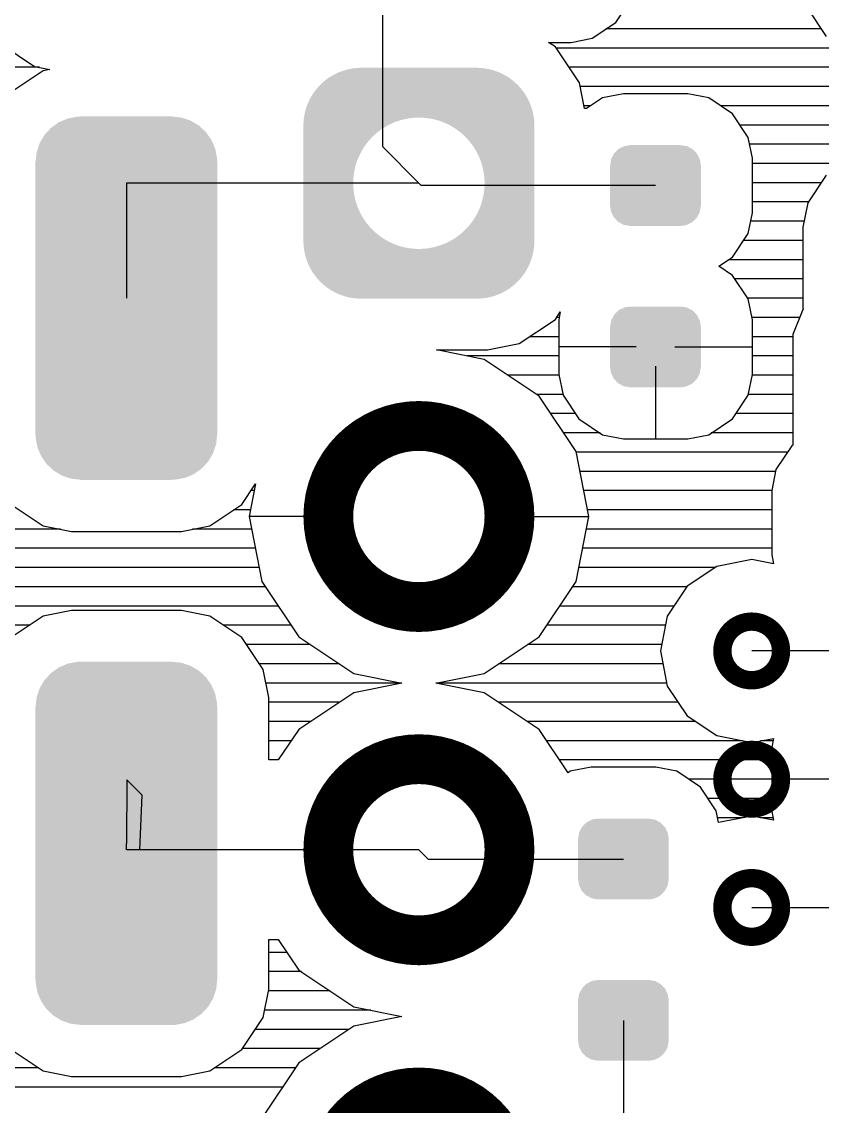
# Model space of a CAD drawing. Extents: x 295 to 953, y 10 to 290.
# Drawn here: x 641.24 to 657.1, y 137.18 to 158.66 of the extents above; entities that cross this region are included whole.
import ezdxf

# ---------------------------------------------------------------- set-up
doc = ezdxf.new("R2010")
doc.units = 0
doc.header["$LTSCALE"] = 5
doc.header["$MEASUREMENT"] = 0
doc.layers.get('0').update_dxf_attribs({"linetype": 'CONTINUOUS', "lineweight": 25})

msp = doc.modelspace()

# ---------------------------------------------------------------- linework, layer by layer
for p, q in [((648.387, 160.17), (648.387, 156.187)), ((653.005, 158.646), (653.32, 159.113)), ((656.81, 158.915), (657.175, 158.367)), ((652.537, 158.336), (653.005, 158.646)), ((657.079, 158.519), (652.812, 158.519)), ((652.126, 158.25), (652.537, 158.336)), ((640.833, 158.219), (641.499, 157.772)), ((651.811, 158.163), (651.674, 158.25)), ((651.674, 158.25), (652.126, 158.25)), ((652.288, 157.447), (651.811, 158.163)), ((657.521, 158.138), (651.826, 158.138)), ((641.595, 157.757), (633.828, 157.757)), ((641.671, 157.686), (641.036, 157.264)), ((641.499, 157.772), (641.803, 157.711)), ((641.803, 157.711), (641.671, 157.686)), ((663.261, 157.757), (652.08, 157.757)), ((652.385, 156.939), (652.288, 157.447)), ((663.007, 157.376), (652.304, 157.376)), ((653.157, 157.234), (652.741, 157.152)), ((654.432, 157.234), (653.157, 157.234)), ((654.849, 157.152), (654.432, 157.234)), ((652.741, 157.152), (652.426, 156.939)), ((655.316, 156.838), (654.849, 157.152)), ((652.507, 156.995), (652.375, 156.995)), ((652.426, 156.939), (652.385, 156.939)), ((662.758, 156.995), (655.082, 156.995)), ((655.626, 156.37), (655.316, 156.838)), ((662.682, 156.614), (655.469, 156.614)), ((655.712, 155.959), (655.626, 156.37)), ((648.387, 156.187), (649.108, 155.461)), ((662.621, 156.233), (655.656, 156.233)), ((655.712, 154.877), (655.712, 155.959)), ((657.521, 155.852), (655.712, 155.852)), ((657.175, 155.618), (656.81, 155.07)), ((649.108, 155.461), (643.317, 155.461)), ((643.317, 155.461), (643.317, 153.185)), ((649.154, 155.415), (649.108, 155.461)), ((653.792, 155.415), (649.154, 155.415)), ((657.079, 155.471), (655.712, 155.471)), ((656.82, 155.09), (655.712, 155.09)), ((656.81, 155.07), (656.713, 154.592)), ((655.626, 154.465), (655.712, 154.877)), ((656.739, 154.709), (655.677, 154.709)), ((655.316, 153.998), (655.626, 154.465)), ((656.713, 154.592), (656.713, 152.997)), ((656.713, 154.328), (655.535, 154.328)), ((655.047, 153.82), (655.316, 153.998)), ((655.316, 153.637), (655.047, 153.82)), ((656.713, 153.947), (655.24, 153.947)), ((655.626, 153.17), (655.316, 153.637)), ((656.713, 153.566), (655.367, 153.566)), ((656.713, 153.185), (655.621, 153.185)), ((655.712, 152.758), (655.626, 153.17)), ((656.718, 152.972), (656.515, 152.469)), ((656.713, 152.997), (656.718, 152.972)), ((651.095, 152.286), (651.811, 152.763)), ((651.811, 152.763), (651.907, 152.916)), ((651.887, 152.804), (651.836, 152.804)), ((651.907, 152.916), (651.877, 152.758)), ((651.877, 152.758), (651.877, 151.676)), ((656.652, 152.804), (655.702, 152.804)), ((655.712, 151.676), (655.712, 152.758)), ((650.465, 152.159), (651.095, 152.286)), ((651.877, 152.423), (651.298, 152.423)), ((656.515, 152.423), (655.712, 152.423)), ((656.515, 152.469), (656.515, 150.274)), ((650.399, 151.971), (649.454, 152.159)), ((649.454, 152.159), (650.465, 152.159)), ((653.411, 152.22), (651.877, 152.22)), ((654.173, 152.22), (655.712, 152.22)), ((651.877, 152.042), (650.063, 152.042)), ((651.491, 151.244), (650.399, 151.971)), ((656.515, 152.042), (655.712, 152.042)), ((651.882, 151.661), (650.866, 151.661)), ((651.877, 151.676), (651.963, 151.265)), ((653.792, 151.839), (653.792, 150.401)), ((655.626, 151.265), (655.712, 151.676)), ((656.515, 151.661), (655.707, 151.661)), ((651.958, 151.28), (651.44, 151.28)), ((652.222, 150.152), (651.491, 151.244)), ((651.963, 151.265), (652.273, 150.797)), ((655.316, 150.797), (655.626, 151.265)), ((656.515, 151.28), (655.631, 151.28)), ((652.207, 150.899), (651.719, 150.899)), ((652.273, 150.797), (652.741, 150.482)), ((654.849, 150.482), (655.316, 150.797)), ((656.515, 150.899), (655.382, 150.899)), ((652.695, 150.518), (651.979, 150.518)), ((652.741, 150.482), (653.157, 150.401)), ((653.157, 150.401), (654.432, 150.401)), ((654.432, 150.401), (654.849, 150.482)), ((656.515, 150.518), (654.894, 150.518)), ((652.476, 148.862), (652.222, 150.152)), ((656.408, 150.137), (652.222, 150.137)), ((656.49, 150.259), (656.175, 149.792)), ((656.515, 150.274), (656.49, 150.259)), ((656.17, 149.756), (652.299, 149.756)), ((656.175, 149.792), (656.093, 149.375)), ((645.603, 149.101), (645.872, 149.507)), ((645.872, 149.507), (645.745, 148.862)), ((645.842, 149.375), (645.781, 149.375)), ((656.093, 149.375), (652.375, 149.375)), ((656.093, 149.375), (656.093, 148.1)), ((641.036, 149.101), (641.671, 148.679)), ((644.968, 148.679), (645.603, 149.101)), ((645.771, 148.994), (645.436, 148.994)), ((647.808, 148.862), (645.745, 148.862)), ((645.745, 148.862), (645.999, 147.572)), ((650.409, 148.862), (652.476, 148.862)), ((652.222, 147.572), (652.476, 148.862)), ((656.093, 148.994), (652.451, 148.994)), ((641.671, 148.679), (642.23, 148.567)), ((644.409, 148.567), (644.968, 148.679)), ((642.012, 148.613), (633.828, 148.613)), ((642.23, 148.567), (644.409, 148.567)), ((645.791, 148.613), (644.628, 148.613)), ((656.093, 148.613), (652.426, 148.613)), ((645.867, 148.232), (625.857, 148.232)), ((656.093, 148.232), (652.349, 148.232)), ((655.697, 148.008), (655.006, 147.871)), ((656.129, 147.927), (655.697, 148.008)), ((656.093, 148.1), (656.129, 147.927)), ((645.944, 147.851), (625.857, 147.851)), ((654.971, 147.851), (652.273, 147.851)), ((655.006, 147.871), (654.417, 147.48)), ((645.999, 147.572), (646.731, 146.479)), ((651.491, 146.479), (652.222, 147.572)), ((646.071, 147.47), (625.857, 147.47)), ((654.412, 147.47), (652.151, 147.47)), ((654.417, 147.48), (654.026, 146.891)), ((646.325, 147.089), (625.857, 147.089)), ((642.23, 147.003), (641.671, 146.891)), ((644.409, 147.003), (642.23, 147.003)), ((644.968, 146.891), (644.409, 147.003)), ((654.153, 147.089), (651.892, 147.089)), ((641.392, 146.708), (634.447, 146.708)), ((641.671, 146.891), (641.036, 146.469)), ((645.603, 146.469), (644.968, 146.891)), ((646.579, 146.708), (645.248, 146.708)), ((653.99, 146.708), (651.638, 146.708)), ((654.026, 146.891), (653.889, 146.2)), ((646.731, 146.479), (647.823, 145.753)), ((650.399, 145.753), (651.491, 146.479)), ((646.025, 145.834), (645.603, 146.469)), ((646.965, 146.327), (645.7, 146.327)), ((653.914, 146.327), (651.257, 146.327)), ((653.889, 146.2), (654.026, 145.504)), ((657.912, 146.2), (655.697, 146.2)), ((647.534, 145.946), (645.954, 145.946)), ((646.137, 145.275), (646.025, 145.834)), ((653.939, 145.946), (650.683, 145.946)), ((647.823, 145.753), (648.773, 145.565)), ((649.444, 145.565), (650.399, 145.753)), ((648.773, 145.565), (646.081, 145.565)), ((648.773, 145.565), (647.823, 145.372)), ((654.016, 145.565), (649.444, 145.565)), ((650.399, 145.372), (649.444, 145.565)), ((654.026, 145.504), (654.417, 144.915)), ((646.137, 144.041), (646.137, 145.275)), ((647.823, 145.372), (646.731, 144.646)), ((651.491, 144.646), (650.399, 145.372)), ((647.534, 145.184), (646.137, 145.184)), ((654.239, 145.184), (650.683, 145.184)), ((646.965, 144.803), (646.137, 144.803)), ((654.59, 144.803), (651.257, 144.803)), ((654.417, 144.915), (655.006, 144.524)), ((646.731, 144.646), (646.325, 144.041)), ((652.065, 143.787), (651.491, 144.646)), ((646.579, 144.422), (646.137, 144.422)), ((655.524, 144.422), (651.638, 144.422)), ((655.006, 144.524), (655.697, 144.386)), ((655.697, 144.386), (656.129, 144.468)), ((656.119, 144.422), (655.875, 144.422)), ((656.129, 144.468), (656.093, 144.295)), ((656.093, 144.295), (656.093, 143.02)), ((646.325, 144.041), (646.137, 144.041)), ((656.093, 144.041), (651.892, 144.041)), ((652.522, 143.899), (652.106, 143.817)), ((653.797, 143.899), (652.522, 143.899)), ((654.214, 143.817), (653.797, 143.899)), ((652.106, 143.817), (652.065, 143.787)), ((654.681, 143.503), (654.214, 143.817)), ((643.327, 143.65), (643.317, 142.39)), ((643.632, 143.345), (643.327, 143.65)), ((656.093, 143.66), (654.447, 143.66)), ((654.991, 143.035), (654.681, 143.503)), ((657.912, 143.66), (655.697, 143.66)), ((657.531, 143.66), (656.093, 143.66)), ((643.581, 142.263), (643.632, 143.345)), ((656.093, 143.279), (654.834, 143.279)), ((655.042, 142.801), (654.991, 143.035)), ((655.524, 142.898), (655.021, 142.898)), ((655.697, 142.928), (655.042, 142.801)), ((656.129, 142.847), (655.697, 142.928)), ((656.119, 142.898), (655.875, 142.898)), ((656.093, 143.02), (656.129, 142.847)), ((643.317, 142.263), (643.317, 142.39)), ((643.581, 142.263), (643.317, 142.263)), ((649.108, 142.263), (643.581, 142.263)), ((649.108, 142.263), (649.291, 142.08)), ((649.291, 142.08), (653.157, 142.08)), ((655.697, 141.12), (657.912, 141.12)), ((646.137, 139.499), (646.137, 140.485)), ((646.137, 140.485), (646.325, 140.485)), ((646.325, 140.485), (646.731, 139.88)), ((646.497, 140.231), (646.137, 140.231)), ((646.782, 139.85), (646.137, 139.85)), ((646.731, 139.88), (647.823, 139.154)), ((646.025, 138.941), (646.137, 139.499)), ((647.351, 139.469), (646.131, 139.469)), ((648.158, 139.088), (646.055, 139.088)), ((647.823, 139.154), (648.773, 138.961)), ((648.773, 138.961), (647.823, 138.773)), ((645.603, 138.306), (646.025, 138.941)), ((647.823, 138.773), (646.731, 138.042)), ((653.157, 138.885), (653.157, 135.73)), ((647.716, 138.707), (645.867, 138.707)), ((647.147, 138.326), (645.613, 138.326)), ((641.036, 138.306), (641.671, 137.884)), ((644.968, 137.884), (645.603, 138.306)), ((641.585, 137.945), (634.254, 137.945)), ((641.671, 137.884), (642.23, 137.772)), ((644.409, 137.772), (644.968, 137.884)), ((646.66, 137.945), (645.055, 137.945)), ((646.731, 138.042), (645.999, 136.949)), ((642.23, 137.772), (644.409, 137.772)), ((646.406, 137.564), (625.852, 137.564))]:
    msp.add_line(p, q)
for points, const_width in [([(650.902, 148.862, -1), (647.315, 148.862, -1)], 0.986), ([(656.278, 146.2, -1), (655.117, 146.2, -1)], 0.363), ([(650.902, 142.263, -1), (647.315, 142.263, -1)], 0.986), ([(656.278, 143.66, -1), (655.117, 143.66, -1)], 0.363), ([(656.278, 141.12, -1), (655.117, 141.12, -1)], 0.363), ([(650.902, 135.664, -1), (647.315, 135.664, -1)], 0.986)]:
    msp.add_lwpolyline(points, format="xyb", close=True, dxfattribs=dict(const_width=const_width))
for points in [[(650.735, 157.639), (650.715, 157.649), (647.481, 157.639), (647.503, 157.649)], [(650.715, 157.649), (650.672, 157.666), (647.503, 157.649), (647.543, 157.666)], [(650.672, 157.666), (650.652, 157.674), (647.543, 157.666), (647.566, 157.674)], [(650.652, 157.674), (650.608, 157.689), (647.566, 157.674), (647.607, 157.689)], [(650.608, 157.689), (650.587, 157.696), (647.607, 157.689), (647.631, 157.696)], [(650.587, 157.696), (650.542, 157.709), (647.631, 157.696), (647.673, 157.709)], [(650.542, 157.709), (650.521, 157.714), (647.673, 157.709), (647.697, 157.714)], [(650.521, 157.714), (650.475, 157.724), (647.697, 157.714), (647.739, 157.724)], [(650.475, 157.724), (650.455, 157.729), (647.739, 157.724), (647.765, 157.729)], [(650.455, 157.729), (650.407, 157.736), (647.765, 157.729), (647.806, 157.736)], [(650.407, 157.736), (650.387, 157.739), (647.806, 157.736), (647.834, 157.739)], [(650.387, 157.739), (650.338, 157.743), (647.834, 157.739), (647.874, 157.743)], [(650.338, 157.743), (650.319, 157.745), (647.874, 157.743), (647.906, 157.745)], [(650.319, 157.745), (650.259, 157.747), (647.906, 157.745), (647.942, 157.747)], [(650.259, 157.747), (650.251, 157.747), (647.942, 157.747), (647.965, 157.747)], [(651.051, 157.42), (651.018, 157.451), (647.166, 157.42), (647.198, 157.451)], [(651.018, 157.451), (651.001, 157.466), (647.198, 157.451), (647.216, 157.466)], [(651.001, 157.466), (650.966, 157.495), (647.216, 157.466), (647.25, 157.495)], [(650.966, 157.495), (650.948, 157.51), (647.25, 157.495), (647.269, 157.51)], [(650.948, 157.51), (650.912, 157.536), (647.269, 157.51), (647.304, 157.536)], [(650.912, 157.536), (650.893, 157.55), (647.304, 157.536), (647.324, 157.55)], [(650.893, 157.55), (650.855, 157.574), (647.324, 157.55), (647.361, 157.574)], [(650.855, 157.574), (650.836, 157.586), (647.361, 157.574), (647.382, 157.586)], [(650.836, 157.586), (650.796, 157.608), (647.382, 157.586), (647.42, 157.608)], [(650.796, 157.608), (650.776, 157.619), (647.42, 157.608), (647.442, 157.619)], [(650.776, 157.619), (650.735, 157.639), (647.442, 157.619), (647.481, 157.639)], [(651.222, 157.208), (651.197, 157.246), (646.996, 157.208), (647.02, 157.246)], [(651.197, 157.246), (651.184, 157.265), (647.02, 157.246), (647.033, 157.265)], [(651.184, 157.265), (651.157, 157.301), (647.033, 157.265), (647.06, 157.301)], [(651.157, 157.301), (651.143, 157.319), (647.06, 157.301), (647.075, 157.319)], [(651.143, 157.319), (651.113, 157.354), (647.075, 157.319), (647.103, 157.354)], [(651.113, 157.354), (651.099, 157.371), (647.103, 157.354), (647.119, 157.371)], [(651.099, 157.371), (651.067, 157.404), (647.119, 157.371), (647.149, 157.404)], [(651.067, 157.404), (651.051, 157.42), (647.149, 157.404), (647.166, 157.42)], [(651.337, 156.962), (651.321, 157.004), (646.88, 156.962), (646.895, 157.004)], [(651.321, 157.004), (651.314, 157.026), (646.895, 157.004), (646.904, 157.026)], [(651.314, 157.026), (651.296, 157.067), (646.904, 157.026), (646.92, 157.067)], [(651.296, 157.067), (651.287, 157.088), (646.92, 157.067), (646.931, 157.088)], [(651.287, 157.088), (651.266, 157.129), (646.931, 157.088), (646.95, 157.129)], [(651.266, 157.129), (651.256, 157.149), (646.95, 157.129), (646.961, 157.149)], [(651.256, 157.149), (651.233, 157.188), (646.961, 157.149), (646.983, 157.188)], [(651.233, 157.188), (651.222, 157.208), (646.983, 157.188), (646.996, 157.208)], [(644.219, 156.781), (644.219, 156.784), (642.415, 156.781), (642.415, 156.784)], [(651.383, 156.763), (651.376, 156.807), (646.834, 156.763), (646.841, 156.807)], [(651.376, 156.807), (651.372, 156.83), (646.841, 156.807), (646.845, 156.83)], [(651.372, 156.83), (651.362, 156.874), (646.845, 156.83), (646.855, 156.874)], [(651.362, 156.874), (651.356, 156.896), (646.855, 156.874), (646.861, 156.896)], [(651.356, 156.896), (651.343, 156.94), (646.861, 156.896), (646.873, 156.94)], [(651.343, 156.94), (651.337, 156.962), (646.873, 156.94), (646.88, 156.962)], [(644.8, 156.56), (644.754, 156.603), (641.827, 156.56), (641.888, 156.603)], [(644.754, 156.603), (644.642, 156.67), (641.888, 156.603), (641.984, 156.67)], [(644.642, 156.67), (644.59, 156.7), (641.984, 156.67), (642.057, 156.7)], [(644.59, 156.7), (644.46, 156.744), (642.057, 156.7), (642.159, 156.744)], [(644.46, 156.744), (644.409, 156.761), (642.159, 156.744), (642.251, 156.761)], [(644.409, 156.761), (644.244, 156.779), (642.251, 156.761), (642.347, 156.779)], [(644.244, 156.779), (644.219, 156.781), (642.347, 156.779), (642.415, 156.781)], [(648.489, 156.604), (648.54, 156.63), (646.822, 156.604), (646.823, 156.63)], [(648.475, 156.597), (648.489, 156.604), (646.822, 156.597), (646.822, 156.604)], [(648.413, 156.56), (648.475, 156.597), (646.822, 156.56), (646.822, 156.597)], [(648.54, 156.63), (648.606, 156.66), (646.823, 156.63), (646.824, 156.66)], [(648.636, 156.672), (648.674, 156.686), (646.824, 156.672), (646.826, 156.686)], [(648.606, 156.66), (648.636, 156.672), (646.824, 156.66), (646.824, 156.672)], [(648.674, 156.686), (648.743, 156.709), (646.826, 156.686), (646.828, 156.709)], [(648.743, 156.709), (648.813, 156.727), (646.828, 156.709), (646.829, 156.727)], [(648.813, 156.727), (648.874, 156.74), (646.829, 156.727), (646.83, 156.74)], [(648.874, 156.74), (648.884, 156.742), (646.83, 156.74), (646.831, 156.742)], [(648.884, 156.742), (648.956, 156.752), (646.831, 156.742), (646.832, 156.752)], [(648.956, 156.752), (649.029, 156.759), (646.832, 156.752), (646.833, 156.759)], [(649.029, 156.759), (649.101, 156.761), (646.833, 156.759), (646.834, 156.761)], [(651.383, 156.761), (651.383, 156.763), (646.834, 156.761), (646.834, 156.763)], [(651.384, 156.76), (651.383, 156.761), (649.174, 156.76), (649.101, 156.761)], [(651.384, 156.754), (651.384, 156.76), (649.246, 156.754), (649.174, 156.76)], [(651.385, 156.744), (651.384, 156.754), (649.318, 156.744), (649.246, 156.754)], [(651.387, 156.731), (651.385, 156.744), (649.39, 156.731), (649.318, 156.744)], [(651.389, 156.713), (651.387, 156.731), (649.46, 156.713), (649.39, 156.731)], [(651.391, 156.695), (651.389, 156.713), (649.517, 156.695), (649.46, 156.713)], [(651.391, 156.691), (651.391, 156.695), (649.53, 156.691), (649.517, 156.695)], [(651.392, 156.666), (651.391, 156.691), (649.598, 156.666), (649.53, 156.691)], [(651.394, 156.636), (651.392, 156.666), (649.664, 156.636), (649.598, 156.666)], [(651.394, 156.627), (651.394, 156.636), (649.683, 156.627), (649.664, 156.636)], [(651.394, 156.604), (651.394, 156.627), (649.729, 156.604), (649.683, 156.627)], [(651.394, 156.567), (651.394, 156.604), (649.792, 156.567), (649.729, 156.604)], [(651.394, 156.527), (651.394, 156.567), (649.853, 156.527), (649.792, 156.567)], [(645.003, 156.317), (644.931, 156.42), (641.636, 156.317), (641.697, 156.42)], [(644.931, 156.42), (644.894, 156.473), (641.697, 156.42), (641.747, 156.473)], [(644.894, 156.473), (644.8, 156.56), (641.747, 156.473), (641.827, 156.56)], [(648.352, 156.519), (648.413, 156.56), (646.822, 156.519), (646.822, 156.56)], [(648.294, 156.475), (648.352, 156.519), (646.822, 156.475), (646.822, 156.519)], [(648.239, 156.428), (648.294, 156.475), (646.822, 156.428), (646.822, 156.475)], [(648.186, 156.378), (648.239, 156.428), (646.822, 156.378), (646.822, 156.428)], [(648.136, 156.325), (648.186, 156.378), (646.822, 156.325), (646.822, 156.378)], [(651.394, 156.484), (651.394, 156.527), (649.911, 156.484), (649.853, 156.527)], [(651.394, 156.437), (651.394, 156.484), (649.967, 156.437), (649.911, 156.484)], [(651.394, 156.388), (651.394, 156.437), (650.02, 156.388), (649.967, 156.437)], [(651.394, 156.336), (651.394, 156.388), (650.071, 156.336), (650.02, 156.388)], [(645.09, 156.075), (645.077, 156.141), (641.54, 156.075), (641.562, 156.141)], [(645.077, 156.141), (645.029, 156.256), (641.562, 156.141), (641.6, 156.256)], [(645.029, 156.256), (645.003, 156.317), (641.6, 156.256), (641.636, 156.317)], [(648.09, 156.269), (648.136, 156.325), (646.822, 156.269), (646.822, 156.325)], [(648.046, 156.211), (648.09, 156.269), (646.822, 156.211), (646.822, 156.269)], [(648.006, 156.151), (648.046, 156.211), (646.822, 156.151), (646.822, 156.211)], [(647.969, 156.088), (648.006, 156.151), (646.822, 156.088), (646.822, 156.151)], [(651.394, 156.28), (651.394, 156.336), (650.118, 156.28), (650.071, 156.336)], [(651.394, 156.223), (651.394, 156.28), (650.162, 156.223), (650.118, 156.28)], [(651.394, 156.163), (651.394, 156.223), (650.203, 156.163), (650.162, 156.223)], [(651.394, 156.1), (651.394, 156.163), (650.241, 156.1), (650.203, 156.163)], [(654.53, 156.135), (654.515, 156.143), (653.057, 156.135), (653.065, 156.143)], [(654.515, 156.143), (654.418, 156.194), (653.065, 156.143), (653.171, 156.194)], [(654.418, 156.194), (654.393, 156.198), (653.171, 156.194), (653.179, 156.198)], [(654.393, 156.198), (654.292, 156.215), (653.179, 156.198), (653.292, 156.215)], [(645.115, 155.885), (645.113, 155.953), (641.519, 155.885), (641.526, 155.953)], [(645.113, 155.953), (645.09, 156.075), (641.526, 155.953), (641.54, 156.075)], [(647.936, 156.023), (647.969, 156.088), (646.822, 156.023), (646.822, 156.088)], [(647.906, 155.957), (647.936, 156.023), (646.822, 155.957), (646.822, 156.023)], [(647.88, 155.889), (647.906, 155.957), (646.822, 155.889), (646.822, 155.957)], [(651.394, 156.036), (651.394, 156.1), (650.275, 156.036), (650.241, 156.1)], [(651.394, 155.97), (651.394, 156.036), (650.305, 155.97), (650.275, 156.036)], [(651.394, 155.902), (651.394, 155.97), (650.332, 155.902), (650.305, 155.97)], [(654.689, 155.816), (654.673, 155.929), (652.895, 155.816), (652.914, 155.929)], [(654.673, 155.929), (654.666, 155.942), (652.914, 155.929), (652.916, 155.942)], [(654.666, 155.942), (654.618, 156.043), (652.916, 155.942), (652.969, 156.043)], [(654.618, 156.043), (654.607, 156.054), (652.969, 156.043), (652.974, 156.054)], [(654.607, 156.054), (654.53, 156.135), (652.974, 156.054), (653.057, 156.135)], [(645.118, 150.485), (645.118, 155.885), (641.516, 150.485), (641.516, 155.885)], [(647.858, 155.82), (647.88, 155.889), (646.822, 155.82), (646.822, 155.889)], [(647.84, 155.749), (647.858, 155.82), (646.822, 155.749), (646.822, 155.82)], [(647.826, 155.678), (647.84, 155.749), (646.822, 155.678), (646.822, 155.749)], [(651.394, 155.833), (651.394, 155.902), (650.354, 155.833), (650.332, 155.902)], [(651.394, 155.763), (651.394, 155.833), (650.373, 155.763), (650.354, 155.833)], [(651.394, 155.692), (651.394, 155.763), (650.388, 155.692), (650.373, 155.763)], [(654.691, 155.014), (654.691, 155.816), (652.893, 155.014), (652.893, 155.816)], [(647.816, 155.606), (647.826, 155.678), (646.822, 155.606), (646.822, 155.678)], [(647.81, 155.534), (647.816, 155.606), (646.822, 155.534), (646.822, 155.606)], [(647.808, 155.461), (647.81, 155.534), (646.822, 155.461), (646.822, 155.534)], [(651.394, 155.62), (651.394, 155.692), (650.399, 155.62), (650.388, 155.692)], [(651.394, 155.548), (651.394, 155.62), (650.406, 155.548), (650.399, 155.62)], [(651.394, 155.475), (651.394, 155.548), (650.409, 155.475), (650.406, 155.548)], [(647.808, 155.447), (647.808, 155.461), (646.822, 155.447), (646.822, 155.461)], [(647.811, 155.374), (647.808, 155.447), (646.822, 155.374), (646.822, 155.447)], [(647.818, 155.302), (647.811, 155.374), (646.822, 155.302), (646.822, 155.374)], [(647.829, 155.23), (647.818, 155.302), (646.822, 155.23), (646.822, 155.302)], [(651.394, 155.244), (651.394, 155.316), (650.391, 155.244), (650.401, 155.316)], [(651.394, 155.316), (651.394, 155.388), (650.401, 155.316), (650.407, 155.388)], [(651.394, 155.388), (651.394, 155.461), (650.407, 155.388), (650.409, 155.461)], [(651.394, 155.461), (651.394, 155.475), (650.409, 155.461), (650.409, 155.475)], [(647.844, 155.159), (647.829, 155.23), (646.822, 155.159), (646.822, 155.23)], [(647.862, 155.088), (647.844, 155.159), (646.822, 155.088), (646.822, 155.159)], [(647.885, 155.019), (647.862, 155.088), (646.822, 155.019), (646.822, 155.088)], [(651.394, 155.033), (651.394, 155.102), (650.336, 155.033), (650.358, 155.102)], [(651.394, 155.102), (651.394, 155.172), (650.358, 155.102), (650.376, 155.172)], [(651.394, 155.172), (651.394, 155.244), (650.376, 155.172), (650.391, 155.244)], [(647.912, 154.952), (647.885, 155.019), (646.822, 154.952), (646.822, 155.019)], [(647.942, 154.886), (647.912, 154.952), (646.822, 154.886), (646.822, 154.952)], [(647.976, 154.821), (647.942, 154.886), (646.822, 154.821), (646.822, 154.886)], [(651.394, 154.834), (651.394, 154.898), (650.248, 154.834), (650.281, 154.898)], [(651.394, 154.898), (651.394, 154.965), (650.281, 154.898), (650.311, 154.965)], [(651.394, 154.965), (651.394, 155.033), (650.311, 154.965), (650.336, 155.033)], [(654.671, 154.901), (654.689, 155.014), (652.912, 154.901), (652.895, 155.014)], [(654.669, 154.889), (654.671, 154.901), (652.918, 154.889), (652.912, 154.901)], [(654.616, 154.787), (654.669, 154.889), (652.966, 154.787), (652.918, 154.889)], [(648.014, 154.759), (647.976, 154.821), (646.822, 154.759), (646.822, 154.821)], [(648.054, 154.699), (648.014, 154.759), (646.822, 154.699), (646.822, 154.759)], [(648.099, 154.641), (648.054, 154.699), (646.822, 154.641), (646.822, 154.699)], [(648.146, 154.586), (648.099, 154.641), (646.822, 154.586), (646.822, 154.641)], [(651.394, 154.597), (651.394, 154.652), (650.08, 154.597), (650.127, 154.652)], [(651.394, 154.652), (651.394, 154.711), (650.127, 154.652), (650.171, 154.711)], [(651.394, 154.711), (651.394, 154.771), (650.171, 154.711), (650.211, 154.771)], [(651.394, 154.771), (651.394, 154.834), (650.211, 154.771), (650.248, 154.834)], [(654.61, 154.776), (654.616, 154.787), (652.977, 154.776), (652.966, 154.787)], [(654.527, 154.695), (654.61, 154.776), (653.054, 154.695), (652.977, 154.776)], [(654.519, 154.687), (654.527, 154.695), (653.069, 154.687), (653.054, 154.695)], [(654.413, 154.636), (654.519, 154.687), (653.167, 154.636), (653.069, 154.687)], [(654.405, 154.632), (654.413, 154.636), (653.191, 154.632), (653.167, 154.636)], [(648.196, 154.534), (648.146, 154.586), (646.822, 154.534), (646.822, 154.586)], [(648.25, 154.484), (648.196, 154.534), (646.822, 154.484), (646.822, 154.534)], [(648.306, 154.438), (648.25, 154.484), (646.822, 154.438), (646.822, 154.484)], [(648.364, 154.394), (648.306, 154.438), (646.822, 154.394), (646.822, 154.438)], [(651.394, 154.403), (651.394, 154.447), (649.864, 154.403), (649.922, 154.447)], [(651.394, 154.447), (651.394, 154.494), (649.922, 154.447), (649.978, 154.494)], [(651.394, 154.494), (651.394, 154.544), (649.978, 154.494), (650.03, 154.544)], [(651.394, 154.544), (651.394, 154.597), (650.03, 154.544), (650.08, 154.597)], [(654.292, 154.615), (654.405, 154.632), (653.292, 154.615), (653.191, 154.632)], [(648.425, 154.355), (648.364, 154.394), (646.822, 154.355), (646.822, 154.394)], [(648.488, 154.318), (648.425, 154.355), (646.822, 154.318), (646.822, 154.355)], [(648.534, 154.295), (648.488, 154.318), (646.823, 154.295), (646.822, 154.318)], [(648.552, 154.285), (648.534, 154.295), (646.823, 154.285), (646.823, 154.295)], [(648.619, 154.256), (648.552, 154.285), (646.825, 154.256), (646.823, 154.285)], [(648.687, 154.231), (648.619, 154.256), (646.826, 154.231), (646.825, 154.256)], [(648.7, 154.226), (648.687, 154.231), (646.826, 154.226), (646.826, 154.231)], [(648.756, 154.209), (648.7, 154.226), (646.828, 154.209), (646.826, 154.226)], [(648.827, 154.191), (648.756, 154.209), (646.83, 154.191), (646.828, 154.209)], [(651.387, 154.194), (651.389, 154.213), (649.404, 154.194), (649.474, 154.213)], [(651.389, 154.213), (651.391, 154.235), (649.474, 154.213), (649.543, 154.235)], [(651.391, 154.235), (651.392, 154.25), (649.543, 154.235), (649.581, 154.25)], [(651.392, 154.25), (651.393, 154.261), (649.581, 154.25), (649.611, 154.261)], [(651.393, 154.261), (651.394, 154.291), (649.611, 154.261), (649.677, 154.291)], [(651.394, 154.291), (651.394, 154.318), (649.677, 154.291), (649.728, 154.318)], [(651.394, 154.318), (651.394, 154.325), (649.728, 154.318), (649.742, 154.325)], [(651.394, 154.325), (651.394, 154.362), (649.742, 154.325), (649.804, 154.362)], [(651.394, 154.362), (651.394, 154.403), (649.804, 154.362), (649.864, 154.403)], [(648.898, 154.177), (648.827, 154.191), (646.831, 154.177), (646.83, 154.191)], [(648.97, 154.168), (648.898, 154.177), (646.832, 154.168), (646.831, 154.177)], [(649.043, 154.162), (648.97, 154.168), (646.833, 154.162), (646.832, 154.168)], [(649.116, 154.16), (649.043, 154.162), (646.833, 154.16), (646.833, 154.162)], [(651.383, 154.159), (651.383, 154.16), (646.833, 154.159), (646.833, 154.16)], [(651.376, 154.114), (651.383, 154.159), (646.841, 154.114), (646.833, 154.159)], [(651.371, 154.092), (651.376, 154.114), (646.845, 154.092), (646.841, 154.114)], [(651.362, 154.048), (651.371, 154.092), (646.855, 154.048), (646.845, 154.092)], [(651.356, 154.025), (651.362, 154.048), (646.86, 154.025), (646.855, 154.048)], [(651.344, 153.982), (651.356, 154.025), (646.873, 153.982), (646.86, 154.025)], [(651.383, 154.16), (651.383, 154.163), (649.116, 154.16), (649.188, 154.163)], [(651.383, 154.163), (651.384, 154.169), (649.188, 154.163), (649.261, 154.169)], [(651.384, 154.169), (651.386, 154.18), (649.261, 154.169), (649.332, 154.18)], [(651.386, 154.18), (651.386, 154.182), (649.332, 154.18), (649.342, 154.182)], [(651.386, 154.182), (651.387, 154.194), (649.342, 154.182), (649.404, 154.194)], [(651.336, 153.96), (651.344, 153.982), (646.88, 153.96), (646.873, 153.982)], [(651.322, 153.918), (651.336, 153.96), (646.895, 153.918), (646.88, 153.96)], [(651.313, 153.896), (651.322, 153.918), (646.903, 153.896), (646.895, 153.918)], [(651.296, 153.854), (651.313, 153.896), (646.921, 153.854), (646.903, 153.896)], [(651.286, 153.833), (651.296, 153.854), (646.93, 153.833), (646.921, 153.854)], [(651.267, 153.793), (651.286, 153.833), (646.95, 153.793), (646.93, 153.833)], [(651.255, 153.772), (651.267, 153.793), (646.961, 153.772), (646.95, 153.793)], [(651.234, 153.733), (651.255, 153.772), (646.984, 153.733), (646.961, 153.772)], [(651.221, 153.714), (651.234, 153.733), (646.995, 153.714), (646.984, 153.733)], [(651.197, 153.676), (651.221, 153.714), (647.02, 153.676), (646.995, 153.714)], [(651.183, 153.657), (651.197, 153.676), (647.033, 153.657), (647.02, 153.676)], [(651.157, 153.621), (651.183, 153.657), (647.06, 153.621), (647.033, 153.657)], [(651.142, 153.602), (651.157, 153.621), (647.074, 153.602), (647.06, 153.621)], [(651.114, 153.568), (651.142, 153.602), (647.103, 153.568), (647.074, 153.602)], [(651.098, 153.551), (651.114, 153.568), (647.118, 153.551), (647.103, 153.568)], [(651.068, 153.518), (651.098, 153.551), (647.15, 153.518), (647.118, 153.551)], [(651.051, 153.501), (651.068, 153.518), (647.165, 153.501), (647.15, 153.518)], [(651.019, 153.471), (651.051, 153.501), (647.199, 153.471), (647.165, 153.501)], [(651.001, 153.455), (651.019, 153.471), (647.215, 153.455), (647.199, 153.471)], [(650.967, 153.426), (651.001, 153.455), (647.251, 153.426), (647.215, 153.455)], [(650.948, 153.412), (650.967, 153.426), (647.268, 153.412), (647.251, 153.426)], [(650.912, 153.385), (650.948, 153.412), (647.305, 153.385), (647.268, 153.412)], [(650.892, 153.372), (650.912, 153.385), (647.323, 153.372), (647.305, 153.385)], [(650.856, 153.348), (650.892, 153.372), (647.362, 153.348), (647.323, 153.372)], [(650.835, 153.336), (650.856, 153.348), (647.381, 153.336), (647.362, 153.348)], [(650.797, 153.313), (650.835, 153.336), (647.421, 153.313), (647.381, 153.336)], [(650.775, 153.302), (650.797, 153.313), (647.441, 153.302), (647.421, 153.313)], [(650.736, 153.283), (650.775, 153.302), (647.482, 153.283), (647.441, 153.302)], [(650.714, 153.273), (650.736, 153.283), (647.502, 153.273), (647.482, 153.283)], [(650.673, 153.256), (650.714, 153.273), (647.545, 153.256), (647.502, 153.273)], [(650.65, 153.247), (650.673, 153.256), (647.565, 153.247), (647.545, 153.256)], [(650.609, 153.232), (650.65, 153.247), (647.609, 153.232), (647.565, 153.247)], [(650.586, 153.225), (650.609, 153.232), (647.63, 153.225), (647.609, 153.232)], [(650.544, 153.213), (650.586, 153.225), (647.674, 153.213), (647.63, 153.225)], [(650.519, 153.207), (650.544, 153.213), (647.695, 153.207), (647.674, 153.213)], [(650.478, 153.197), (650.519, 153.207), (647.741, 153.197), (647.695, 153.207)], [(650.452, 153.193), (650.478, 153.197), (647.762, 153.193), (647.741, 153.197)], [(650.41, 153.186), (650.452, 153.193), (647.809, 153.186), (647.762, 153.193)], [(650.383, 153.183), (650.41, 153.186), (647.829, 153.183), (647.809, 153.186)], [(650.343, 153.179), (650.383, 153.183), (647.879, 153.179), (647.829, 153.183)], [(650.31, 153.177), (650.343, 153.179), (647.897, 153.177), (647.879, 153.179)], [(650.275, 153.175), (650.31, 153.177), (647.957, 153.175), (647.897, 153.177)], [(650.251, 153.175), (650.275, 153.175), (647.965, 153.175), (647.957, 153.175)], [(654.607, 152.859), (654.53, 152.94), (652.974, 152.859), (653.057, 152.94)], [(654.53, 152.94), (654.515, 152.948), (653.057, 152.94), (653.065, 152.948)], [(654.515, 152.948), (654.418, 152.999), (653.065, 152.948), (653.171, 152.999)], [(654.418, 152.999), (654.393, 153.003), (653.171, 152.999), (653.179, 153.003)], [(654.393, 153.003), (654.292, 153.02), (653.179, 153.003), (653.292, 153.02)], [(654.689, 152.621), (654.673, 152.734), (652.895, 152.621), (652.914, 152.734)], [(654.673, 152.734), (654.666, 152.746), (652.914, 152.734), (652.916, 152.746)], [(654.666, 152.746), (654.618, 152.848), (652.916, 152.746), (652.969, 152.848)], [(654.618, 152.848), (654.607, 152.859), (652.969, 152.848), (652.974, 152.859)], [(654.691, 151.818), (654.691, 152.621), (652.893, 151.818), (652.893, 152.621)], [(654.671, 151.706), (654.689, 151.818), (652.912, 151.706), (652.895, 151.818)], [(654.669, 151.693), (654.671, 151.706), (652.918, 151.693), (652.912, 151.706)], [(654.616, 151.591), (654.669, 151.693), (652.966, 151.591), (652.918, 151.693)], [(654.61, 151.581), (654.616, 151.591), (652.977, 151.581), (652.966, 151.591)], [(654.527, 151.5), (654.61, 151.581), (653.054, 151.5), (652.977, 151.581)], [(654.519, 151.492), (654.527, 151.5), (653.069, 151.492), (653.054, 151.5)], [(654.413, 151.441), (654.519, 151.492), (653.167, 151.441), (653.069, 151.492)], [(654.405, 151.437), (654.413, 151.441), (653.191, 151.437), (653.167, 151.441)], [(654.292, 151.42), (654.405, 151.437), (653.292, 151.42), (653.191, 151.437)], [(645.108, 150.418), (645.115, 150.485), (641.522, 150.418), (641.519, 150.485)], [(645.095, 150.295), (645.108, 150.418), (641.545, 150.295), (641.522, 150.418)], [(645.073, 150.231), (645.095, 150.295), (641.557, 150.231), (641.545, 150.295)], [(645.034, 150.114), (645.073, 150.231), (641.606, 150.114), (641.557, 150.231)], [(644.999, 150.055), (645.034, 150.114), (641.631, 150.055), (641.606, 150.114)], [(644.937, 149.95), (644.999, 150.055), (641.704, 149.95), (641.631, 150.055)], [(644.889, 149.898), (644.937, 149.95), (641.74, 149.898), (641.704, 149.95)], [(644.807, 149.81), (644.889, 149.898), (641.836, 149.81), (641.74, 149.898)], [(644.748, 149.769), (644.807, 149.81), (641.88, 149.769), (641.836, 149.81)], [(644.651, 149.7), (644.748, 149.769), (641.995, 149.7), (641.88, 149.769)], [(644.581, 149.671), (644.651, 149.7), (642.045, 149.671), (641.995, 149.7)], [(644.475, 149.626), (644.581, 149.671), (642.179, 149.626), (642.045, 149.671)], [(644.392, 149.611), (644.475, 149.626), (642.226, 149.611), (642.179, 149.626)], [(644.287, 149.591), (644.392, 149.611), (642.404, 149.591), (642.226, 149.611)], [(644.257, 149.59), (644.287, 149.591), (642.415, 149.59), (642.404, 149.591)], [(644.219, 149.589), (644.257, 149.59), (642.415, 149.589), (642.415, 149.59)], [(644.219, 149.586), (644.219, 149.589), (642.415, 149.586), (642.415, 149.589)], [(644.754, 145.808), (644.642, 145.875), (641.888, 145.808), (641.984, 145.875)], [(644.642, 145.875), (644.59, 145.905), (641.984, 145.875), (642.057, 145.905)], [(644.59, 145.905), (644.46, 145.949), (642.057, 145.905), (642.159, 145.949)], [(644.46, 145.949), (644.409, 145.966), (642.159, 145.949), (642.251, 145.966)], [(644.409, 145.966), (644.244, 145.984), (642.251, 145.966), (642.347, 145.984)], [(644.244, 145.984), (644.219, 145.986), (642.347, 145.984), (642.415, 145.986)], [(644.219, 145.986), (644.219, 145.989), (642.415, 145.986), (642.415, 145.989)], [(645.003, 145.522), (644.931, 145.625), (641.636, 145.522), (641.697, 145.625)], [(644.931, 145.625), (644.894, 145.678), (641.697, 145.625), (641.747, 145.678)], [(644.894, 145.678), (644.8, 145.765), (641.747, 145.678), (641.827, 145.765)], [(644.8, 145.765), (644.754, 145.808), (641.827, 145.765), (641.888, 145.808)], [(645.077, 145.346), (645.029, 145.461), (641.562, 145.346), (641.6, 145.461)], [(645.029, 145.461), (645.003, 145.522), (641.6, 145.461), (641.636, 145.522)], [(645.113, 145.158), (645.09, 145.28), (641.526, 145.158), (641.54, 145.28)], [(645.09, 145.28), (645.077, 145.346), (641.54, 145.28), (641.562, 145.346)], [(645.118, 139.69), (645.118, 145.09), (641.516, 139.69), (641.516, 145.09)], [(645.115, 145.09), (645.113, 145.158), (641.519, 145.09), (641.526, 145.158)], [(653.88, 142.808), (653.783, 142.859), (652.43, 142.808), (652.536, 142.859)], [(653.783, 142.859), (653.758, 142.863), (652.536, 142.859), (652.544, 142.863)], [(653.758, 142.863), (653.657, 142.88), (652.544, 142.863), (652.657, 142.88)], [(654.031, 142.607), (653.983, 142.708), (652.281, 142.607), (652.334, 142.708)], [(653.983, 142.708), (653.972, 142.719), (652.334, 142.708), (652.339, 142.719)], [(653.972, 142.719), (653.895, 142.8), (652.339, 142.719), (652.422, 142.8)], [(653.895, 142.8), (653.88, 142.808), (652.422, 142.8), (652.43, 142.808)], [(654.056, 141.679), (654.056, 142.481), (652.258, 141.679), (652.258, 142.481)], [(654.054, 142.481), (654.038, 142.594), (652.26, 142.481), (652.279, 142.594)], [(654.038, 142.594), (654.031, 142.607), (652.279, 142.594), (652.281, 142.607)], [(654.036, 141.566), (654.054, 141.679), (652.277, 141.566), (652.26, 141.679)], [(654.034, 141.554), (654.036, 141.566), (652.283, 141.554), (652.277, 141.566)], [(653.981, 141.452), (654.034, 141.554), (652.331, 141.452), (652.283, 141.554)], [(653.975, 141.441), (653.981, 141.452), (652.342, 141.441), (652.331, 141.452)], [(653.892, 141.36), (653.975, 141.441), (652.419, 141.36), (652.342, 141.441)], [(653.884, 141.352), (653.892, 141.36), (652.434, 141.352), (652.419, 141.36)], [(653.778, 141.301), (653.884, 141.352), (652.532, 141.301), (652.434, 141.352)], [(653.77, 141.297), (653.778, 141.301), (652.556, 141.297), (652.532, 141.301)], [(653.657, 141.28), (653.77, 141.297), (652.657, 141.28), (652.556, 141.297)], [(645.108, 139.623), (645.115, 139.69), (641.522, 139.623), (641.519, 139.69)], [(645.095, 139.5), (645.108, 139.623), (641.545, 139.5), (641.522, 139.623)], [(653.972, 139.524), (653.895, 139.605), (652.339, 139.524), (652.422, 139.605)], [(653.895, 139.605), (653.88, 139.613), (652.422, 139.605), (652.43, 139.613)], [(653.88, 139.613), (653.783, 139.664), (652.43, 139.613), (652.536, 139.664)], [(653.783, 139.664), (653.758, 139.668), (652.536, 139.664), (652.544, 139.668)], [(653.758, 139.668), (653.657, 139.685), (652.544, 139.668), (652.657, 139.685)], [(645.073, 139.436), (645.095, 139.5), (641.557, 139.436), (641.545, 139.5)], [(645.034, 139.319), (645.073, 139.436), (641.606, 139.319), (641.557, 139.436)], [(654.054, 139.286), (654.038, 139.399), (652.26, 139.286), (652.279, 139.399)], [(654.038, 139.399), (654.031, 139.411), (652.279, 139.399), (652.281, 139.411)], [(654.031, 139.411), (653.983, 139.513), (652.281, 139.411), (652.334, 139.513)], [(653.983, 139.513), (653.972, 139.524), (652.334, 139.513), (652.339, 139.524)], [(644.999, 139.26), (645.034, 139.319), (641.631, 139.26), (641.606, 139.319)], [(644.937, 139.155), (644.999, 139.26), (641.704, 139.155), (641.631, 139.26)], [(654.056, 138.483), (654.056, 139.286), (652.258, 138.483), (652.258, 139.286)], [(644.889, 139.103), (644.937, 139.155), (641.74, 139.103), (641.704, 139.155)], [(644.807, 139.015), (644.889, 139.103), (641.836, 139.015), (641.74, 139.103)], [(644.748, 138.974), (644.807, 139.015), (641.88, 138.974), (641.836, 139.015)], [(644.651, 138.905), (644.748, 138.974), (641.995, 138.905), (641.88, 138.974)], [(644.581, 138.876), (644.651, 138.905), (642.045, 138.876), (641.995, 138.905)], [(644.475, 138.831), (644.581, 138.876), (642.179, 138.831), (642.045, 138.876)], [(644.392, 138.816), (644.475, 138.831), (642.226, 138.816), (642.179, 138.831)], [(644.287, 138.796), (644.392, 138.816), (642.404, 138.796), (642.226, 138.816)], [(644.257, 138.795), (644.287, 138.796), (642.415, 138.795), (642.404, 138.796)], [(644.219, 138.794), (644.257, 138.795), (642.415, 138.794), (642.415, 138.795)], [(644.219, 138.791), (644.219, 138.794), (642.415, 138.791), (642.415, 138.794)], [(654.036, 138.371), (654.054, 138.483), (652.277, 138.371), (652.26, 138.483)], [(654.034, 138.358), (654.036, 138.371), (652.283, 138.358), (652.277, 138.371)], [(653.981, 138.256), (654.034, 138.358), (652.331, 138.256), (652.283, 138.358)], [(653.975, 138.246), (653.981, 138.256), (652.342, 138.246), (652.331, 138.256)], [(653.892, 138.165), (653.975, 138.246), (652.419, 138.165), (652.342, 138.246)], [(653.884, 138.157), (653.892, 138.165), (652.434, 138.157), (652.419, 138.165)], [(653.778, 138.106), (653.884, 138.157), (652.532, 138.106), (652.434, 138.157)], [(653.77, 138.102), (653.778, 138.106), (652.556, 138.102), (652.532, 138.106)], [(653.657, 138.085), (653.77, 138.102), (652.657, 138.085), (652.556, 138.102)]]:
    msp.add_solid(points)

doc.saveas('drawing.dxf')
